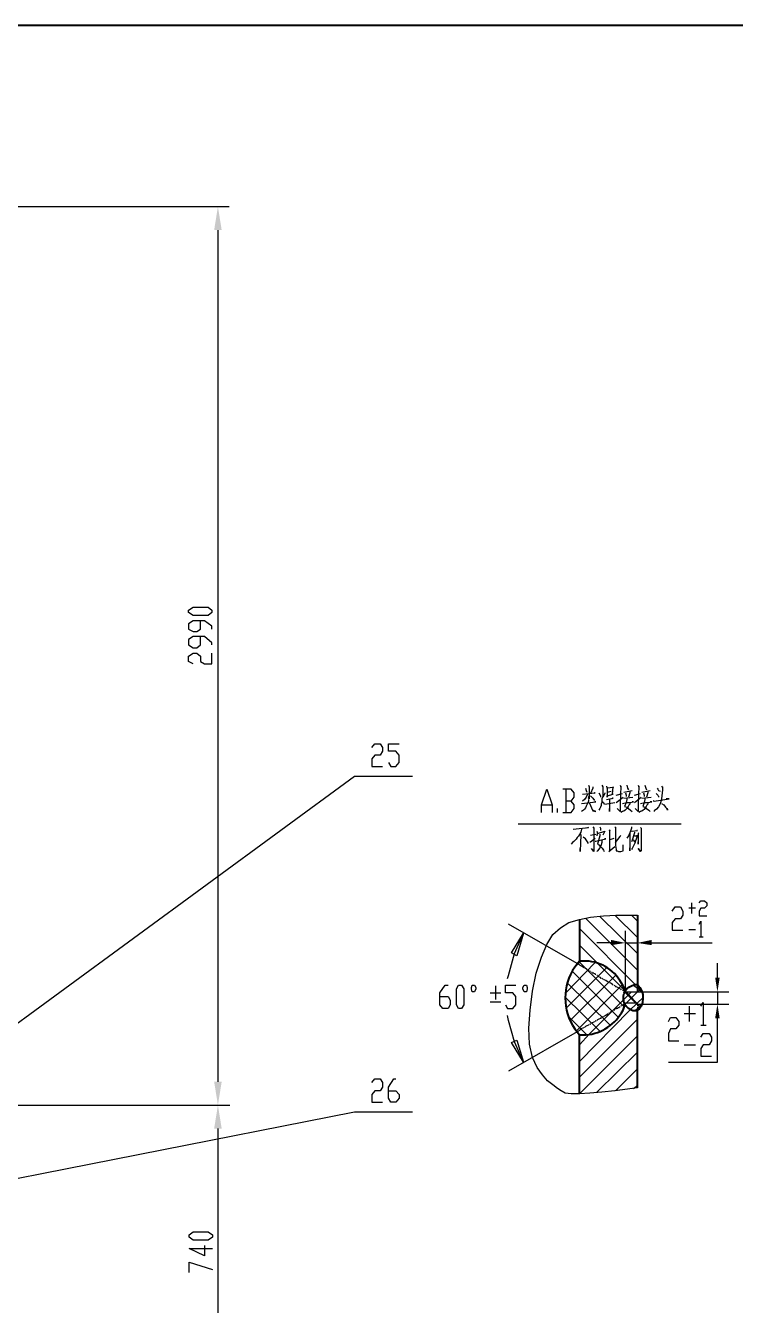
# Model space of a CAD drawing. Header units: millimetres. Extents: x 0 to 822, y 14 to 1153.
# Drawn here: x 376.8 to 546.1, y 847.9 to 1153.2 of the extents above; entities that cross this region are included whole.
import ezdxf

# ---------------------------------------------------------------- set-up
doc = ezdxf.new("R2010")
doc.units = ezdxf.units.MM
doc.layers.add('1', color=7, linetype='Continuous')

msp = doc.modelspace()

# ---------------------------------------------------------------- hatches: boundary and pattern name
h = msp.add_hatch(color=0)
h.dxf.hatch_style = 2
h.paths.add_polyline_path([(421.74, 1104.441732), (423.54, 1104.441732), (422.64, 1110.021732)])
h = msp.add_hatch(color=0)
h.dxf.hatch_style = 2
h.paths.add_polyline_path([(516.42, 935.061732), (516.42, 933.801732), (519.84, 934.341732)])
h = msp.add_hatch(color=0)
h.dxf.hatch_style = 2
h.paths.add_polyline_path([(526.14, 935.061732), (526.14, 933.801732), (522.72, 934.341732)])
h = msp.add_hatch(color=0)
h.dxf.hatch_style = 2
h.paths.add_polyline_path([(541.26, 926.061732), (542.34, 926.061732), (541.8, 922.641732)])
h = msp.add_hatch(color=0)
h.dxf.hatch_style = 2
h.paths.add_polyline_path([(541.26, 916.341732), (542.34, 916.341732), (541.8, 919.761732)])
h = msp.add_hatch(color=0)
h.dxf.hatch_style = 2
h.paths.add_polyline_path([(421.74, 901.221732), (423.54, 901.221732), (422.64, 895.641732)])
h = msp.add_hatch(color=0)
h.dxf.hatch_style = 2
h.paths.add_polyline_path([(421.74, 890.061732), (423.54, 890.061732), (422.64, 895.641732)])

# ---------------------------------------------------------------- linework, layer by layer
at = {"layer": '1', "color": 0, "lineweight": 40}
for points in [[(43.56, 14.721732), (819, 14.721732), (819, 1153.221732), (43.56, 1153.221732), (43.56, 14.721732)], [(522.72, 941.001732), (522.72, 924.441732)], [(522.72, 899.781732), (522.72, 918.141732)], [(508.86, 898.341732), (508.86, 912.381732)]]:
    msp.add_lwpolyline(points, dxfattribs=at)
at = {"layer": '1', "color": 0, "lineweight": 25}
for points in [[(254.16, 1110.021732), (425.34, 1110.021732)], [(422.64, 1104.441732), (422.64, 901.221732)], [(421.2, 1013.181732), (420.3, 1012.461732), (416.7, 1012.461732), (415.62, 1013.181732), (415.62, 1013.721732), (416.7, 1014.441732), (420.3, 1014.441732), (421.2, 1013.721732), (421.2, 1013.181732)], [(421.2, 1009.221732), (421.2, 1009.941732), (419.4, 1011.201732), (416.7, 1011.201732), (415.62, 1010.481732), (415.62, 1009.221732), (416.7, 1008.681732), (417.6, 1008.681732), (418.5, 1009.221732), (418.5, 1011.201732)], [(421.2, 1005.441732), (421.2, 1005.981732), (419.4, 1007.421732), (416.7, 1007.421732), (415.62, 1006.701732), (415.62, 1005.441732), (416.7, 1004.721732), (417.6, 1004.721732), (418.5, 1005.441732), (418.5, 1007.421732)], [(416.7, 1000.941732), (415.62, 1001.481732), (415.62, 1002.741732), (416.7, 1003.461732), (417.6, 1003.461732), (418.5, 1002.741732), (418.5, 1001.481732), (419.4, 1000.941732), (421.2, 1000.941732), (421.2, 1003.461732)], [(459.36, 980.961732), (460.08, 981.861732), (461.34, 981.861732), (461.88, 980.961732), (461.88, 980.061732), (461.34, 979.161732), (460.08, 979.161732), (459.36, 978.261732), (459.36, 976.461732), (461.88, 976.461732)], [(463.32, 977.361732), (463.86, 976.461732), (465.12, 976.461732), (465.84, 977.361732), (465.84, 979.161732), (465.12, 980.061732), (463.32, 980.061732), (463.32, 981.861732), (465.84, 981.861732)], [(332.1, 883.941732), (455.22, 974.121732)], [(455.22, 974.121732), (469.08, 974.121732)], [(510.3, 971.241732), (510.48, 970.701732), (510.66, 970.341732)], [(511.02, 971.961732), (511.2, 971.601732), (511.2, 968.721732), (511.02, 968.901732), (511.2, 969.441732)], [(512.1, 971.601732), (512.1, 971.241732), (511.56, 969.981732)], [(514.26, 971.961732), (514.44, 971.601732), (514.44, 971.421732), (514.44, 969.261732), (514.26, 968.721732), (514.26, 968.361732), (514.26, 967.821732), (514.08, 967.461732), (514.08, 967.101732), (513.9, 966.741732), (513.72, 966.381732), (513.54, 966.021732)], [(515.34, 971.781732), (515.52, 971.061732), (515.52, 969.081732), (515.52, 969.441732), (516.96, 969.801732), (516.78, 969.801732), (516.96, 971.601732), (516.96, 971.421732), (515.52, 971.241732)], [(518.58, 971.961732), (518.76, 971.601732), (518.76, 971.781732), (518.58, 967.641732), (518.58, 966.021732), (518.58, 965.661732), (517.86, 966.381732), (518.58, 965.661732)], [(520.2, 971.961732), (520.38, 971.241732), (520.56, 970.881732)], [(522.9, 971.961732), (523.08, 971.601732), (523.08, 971.781732), (522.9, 967.641732), (522.9, 966.021732), (522.9, 965.661732), (522.18, 966.381732), (522.9, 965.661732)], [(524.52, 971.961732), (524.7, 971.241732), (524.88, 970.881732)], [(527.4, 971.241732), (527.58, 971.061732), (527.76, 970.701732), (528.12, 970.521732)], [(499.86, 965.481732), (499.86, 967.281732), (501.12, 971.061732), (502.38, 967.281732), (502.38, 965.481732)], [(506.88, 968.181732), (507.6, 969.081732), (507.6, 970.161732), (506.88, 971.061732), (504.9, 971.061732)], [(504.9, 965.481732), (506.88, 965.481732), (507.6, 966.381732), (507.6, 967.281732), (506.88, 968.181732), (505.62, 968.181732)], [(505.62, 971.061732), (505.62, 965.481732)], [(509.58, 969.801732), (512.64, 970.161732), (512.46, 970.161732), (512.28, 969.981732)], [(510.84, 969.801732), (510.48, 969.081732), (510.12, 968.541732), (509.58, 968.181732)], [(511.56, 969.441732), (512.1, 968.901732), (512.46, 968.361732)], [(513.54, 970.161732), (513.9, 969.441732), (513.9, 969.261732), (513.9, 969.081732)], [(514.26, 968.181732), (514.62, 967.821732), (514.8, 967.461732)], [(514.98, 970.161732), (514.98, 969.981732), (514.44, 969.081732)], [(515.34, 968.541732), (516.96, 968.901732), (516.78, 968.901732), (516.6, 968.721732)], [(515.52, 970.341732), (516.42, 970.521732)], [(516.06, 968.721732), (516.06, 965.661732), (516.06, 966.021732), (516.06, 966.381732)], [(517.68, 969.621732), (519.12, 969.981732)], [(517.68, 967.821732), (519.3, 969.081732)], [(519.48, 970.341732), (521.46, 970.701732)], [(519.48, 968.901732), (521.64, 969.081732)], [(520.2, 968.901732), (520.2, 968.541732), (520.02, 967.821732), (519.66, 966.921732), (520.2, 966.741732), (520.56, 966.381732), (521.1, 966.021732), (521.46, 965.661732)], [(519.84, 970.161732), (520.02, 969.621732), (520.02, 969.261732)], [(520.92, 970.521732), (520.92, 970.161732), (520.56, 969.081732)], [(522, 969.621732), (523.44, 969.981732)], [(522, 967.821732), (523.62, 969.081732)], [(523.8, 970.341732), (525.78, 970.701732)], [(523.8, 968.901732), (525.96, 969.081732)], [(524.52, 968.901732), (524.52, 968.541732), (524.34, 967.821732), (523.98, 966.921732), (524.52, 966.741732), (524.88, 966.381732), (525.42, 966.021732), (525.78, 965.661732)], [(524.16, 970.161732), (524.34, 969.621732), (524.34, 969.261732)], [(525.24, 970.521732), (525.24, 970.161732), (524.88, 969.081732)], [(526.5, 968.361732), (526.68, 968.181732), (526.68, 968.181732), (530.28, 968.721732), (529.92, 968.721732), (529.56, 968.721732)], [(527.22, 969.981732), (527.58, 969.621732), (527.76, 969.261732), (527.94, 969.081732)], [(499.86, 967.281732), (502.38, 967.281732)], [(503.64, 965.481732), (503.64, 966.381732)], [(509.4, 967.641732), (512.82, 968.001732), (512.64, 968.001732), (512.1, 967.821732)], [(511.2, 967.821732), (512.1, 965.841732), (512.82, 965.661732), (512.1, 966.021732), (511.92, 966.201732)], [(514.98, 967.461732), (517.32, 967.821732)], [(519.12, 967.641732), (520.2, 967.821732), (520.92, 967.821732), (521.82, 968.001732), (521.64, 968.001732), (521.46, 968.001732)], [(523.44, 967.641732), (524.52, 967.821732), (525.24, 967.821732), (526.14, 968.001732), (525.96, 968.001732), (525.78, 968.001732)], [(528.48, 967.641732), (529.02, 967.281732), (529.38, 966.741732), (529.74, 966.381732), (529.92, 966.201732), (529.92, 966.021732), (529.74, 966.381732)], [(494.28, 962.781732), (533.16, 962.781732)], [(512.1, 962.061732), (512.28, 961.701732), (512.28, 961.881732), (512.28, 956.481732), (512.28, 956.301732), (512.28, 956.121732), (511.74, 956.841732), (512.28, 956.301732)], [(513.72, 962.061732), (513.9, 961.701732), (513.9, 961.341732), (513.9, 961.161732)], [(517.32, 962.061732), (517.68, 961.701732), (517.5, 961.701732), (517.5, 957.561732), (517.68, 956.661732), (517.68, 956.301732), (517.86, 956.301732), (518.22, 956.121732), (518.76, 956.121732), (519.3, 956.301732), (519.3, 956.301732), (519.3, 957.741732)], [(521.28, 962.061732), (521.28, 961.701732), (520.92, 960.621732), (520.56, 959.901732), (520.2, 959.361732)], [(507.42, 961.521732), (511.02, 961.881732), (511.02, 961.881732), (510.48, 961.701732)], [(509.04, 960.261732), (509.22, 960.081732), (509.04, 956.301732), (509.04, 956.121732), (509.04, 956.481732), (509.04, 956.841732)], [(511.02, 958.101732), (510.84, 958.461732), (510.3, 959.181732), (509.76, 959.541732)], [(511.38, 958.461732), (511.56, 958.461732), (512.64, 959.361732)], [(511.56, 960.081732), (512.82, 960.261732)], [(512.64, 958.641732), (512.82, 958.641732), (512.82, 958.641732), (515.16, 959.181732), (514.98, 959.181732), (514.8, 959.001732)], [(513, 960.981732), (513.18, 960.441732), (513, 960.081732), (513, 959.901732), (513, 959.901732)], [(513.18, 960.441732), (514.98, 960.981732), (514.98, 960.981732), (514.44, 960.081732)], [(515.88, 961.341732), (516.24, 961.161732), (516.06, 961.161732), (516.06, 956.301732), (515.88, 956.121732), (517.32, 957.381732)], [(516.24, 959.001732), (517.14, 959.361732)], [(517.5, 958.281732), (518.58, 959.721732), (518.76, 960.081732)], [(520.92, 960.621732), (520.92, 956.301732), (520.92, 956.481732), (520.92, 956.661732), (520.92, 957.021732)], [(521.28, 960.981732), (521.46, 960.981732), (522.72, 961.161732), (522.72, 961.161732), (522.54, 961.161732)], [(522, 960.801732), (522, 960.621732), (521.82, 959.901732), (521.64, 959.361732), (521.46, 958.821732), (521.28, 958.461732)], [(521.64, 959.001732), (521.82, 958.821732), (522, 958.461732)], [(523.44, 961.881732), (523.62, 961.701732), (523.62, 961.701732), (523.62, 956.661732), (523.62, 956.481732), (523.62, 956.301732), (523.44, 956.121732), (522.9, 956.841732), (523.44, 956.121732), (523.62, 956.301732)], [(522.9, 960.621732), (523.08, 960.441732), (522.9, 960.441732), (522.9, 957.921732), (522.9, 958.461732)], [(514.26, 958.821732), (514.26, 958.281732), (514.08, 957.741732), (513.9, 957.381732), (513.72, 957.021732), (513.18, 956.301732), (513, 956.121732)], [(535.68, 941.361732), (535.68, 943.881732)], [(537.48, 943.881732), (537.84, 944.421732), (538.74, 944.421732), (539.28, 943.881732), (539.28, 943.161732), (538.74, 942.621732), (537.84, 942.621732), (537.48, 941.901732), (537.48, 940.821732), (539.28, 940.821732)], [(522.72, 899.781732), (517.32, 899.061732), (514.26, 898.701732), (511.38, 898.521732), (508.86, 898.341732), (506.88, 898.341732), (505.44, 898.521732), (504.54, 899.061732), (503.64, 899.601732), (502.56, 900.501732), (501.3, 901.401732), (500.04, 902.841732), (498.78, 904.641732), (497.7, 906.981732), (496.98, 910.221732), (496.8, 914.001732), (497.16, 918.321732), (497.7, 922.821732), (498.6, 927.141732), (499.86, 930.921732), (501.12, 933.981732), (502.56, 936.321732), (504.36, 937.941732), (506.34, 939.201732), (508.86, 939.921732), (511.56, 940.461732), (514.62, 940.821732), (517.68, 941.001732), (520.38, 941.001732), (522.72, 941.001732)], [(513.72, 940.641732), (522.72, 931.821732)], [(517.32, 941.001732), (522.72, 935.601732)], [(521.28, 941.001732), (522.72, 939.561732)], [(531, 941.901732), (531.72, 942.981732), (532.98, 942.981732), (533.52, 941.901732), (533.52, 941.001732), (532.98, 940.101732), (531.72, 940.101732), (531, 939.201732), (531, 937.401732), (533.52, 937.401732)], [(536.58, 942.621732), (534.96, 942.621732)], [(508.86, 929.121732), (491.94, 938.841732)], [(508.86, 937.761732), (522.18, 924.441732)], [(510.3, 940.281732), (522.72, 927.861732)], [(534.96, 937.581732), (536.58, 937.581732)], [(537.48, 938.841732), (537.84, 939.561732), (537.84, 935.781732)], [(491.76, 925.881732), (491.94, 926.601732), (493.38, 931.821732), (495.54, 936.681732)], [(493.92, 931.281732), (492.66, 932.001732), (495.54, 936.681732), (493.92, 931.281732)], [(519.84, 922.641732), (519.84, 937.221732)], [(522.72, 922.641732), (522.72, 937.221732)], [(537.48, 935.781732), (538.38, 935.781732)], [(508.86, 933.801732), (513.18, 929.481732)], [(516.42, 934.341732), (513, 934.341732)], [(519.84, 934.341732), (522.72, 934.341732)], [(526.14, 934.341732), (540.54, 934.341732)], [(505.62, 922.461732), (512.64, 929.661732)], [(505.8, 918.861732), (515.34, 928.401732)], [(507.78, 928.581732), (509.22, 930.021732)], [(508.68, 930.021732), (519.66, 919.041732)], [(509.04, 928.941732), (508.86, 929.121732)], [(509.4, 928.761732), (509.04, 928.941732)], [(509.76, 928.581732), (509.4, 928.761732)], [(509.94, 928.401732), (509.76, 928.581732)], [(510.3, 928.221732), (510.12, 928.401732)], [(513.18, 929.481732), (519.84, 922.821732)], [(541.8, 926.061732), (541.8, 929.481732)], [(506.7, 915.801732), (517.5, 926.601732)], [(507.06, 927.681732), (518.22, 916.521732)], [(510.66, 928.041732), (510.48, 928.221732)], [(511.02, 927.861732), (510.66, 927.861732)], [(511.2, 927.681732), (511.02, 927.681732)], [(511.56, 927.501732), (511.38, 927.501732)], [(511.92, 927.321732), (511.74, 927.321732)], [(512.28, 927.141732), (511.92, 927.141732)], [(512.64, 926.961732), (512.28, 926.961732)], [(512.82, 926.781732), (512.64, 926.781732)], [(513.18, 926.601732), (513, 926.601732)], [(513.54, 926.241732), (513.36, 926.421732)], [(513.9, 926.061732), (513.54, 926.241732)], [(514.08, 925.881732), (513.9, 926.061732)], [(514.44, 925.701732), (514.26, 925.881732)], [(514.8, 925.521732), (514.62, 925.701732)], [(515.16, 925.341732), (514.8, 925.521732)], [(515.52, 925.161732), (515.16, 925.341732)], [(475.56, 921.561732), (477.54, 921.561732), (478.08, 920.661732), (478.08, 919.581732), (477.54, 918.681732), (476.28, 918.681732), (475.56, 919.581732), (475.56, 922.461732), (476.82, 924.261732), (477.54, 924.261732)], [(480.06, 918.681732), (479.52, 919.581732), (479.52, 923.361732), (480.06, 924.261732), (480.78, 924.261732), (481.32, 923.361732), (481.32, 919.581732), (480.78, 918.681732), (480.06, 918.681732)], [(483.84, 924.261732), (484.2, 923.721732), (484.2, 923.361732), (483.84, 922.641732), (483.3, 922.641732), (483.12, 923.361732), (483.12, 923.721732), (483.3, 924.261732), (483.84, 924.261732)], [(487.62, 922.461732), (490.14, 922.461732)], [(488.88, 924.081732), (488.88, 920.841732)], [(491.22, 919.581732), (491.76, 918.681732), (493.02, 918.681732), (493.74, 919.581732), (493.74, 921.561732), (493.02, 922.461732), (491.22, 922.461732), (491.22, 924.261732), (493.74, 924.261732)], [(496.26, 924.261732), (496.44, 923.721732), (496.44, 923.361732), (496.26, 922.641732), (495.72, 922.641732), (495.36, 923.361732), (495.36, 923.721732), (495.72, 924.261732), (496.26, 924.261732)], [(505.98, 924.801732), (516.24, 914.721732)], [(508.14, 913.281732), (519.12, 924.441732)], [(511.2, 912.561732), (521.28, 922.641732)], [(515.7, 924.981732), (515.52, 925.161732)], [(516.06, 924.801732), (515.88, 924.981732)], [(516.42, 924.621732), (516.24, 924.801732)], [(516.78, 924.441732), (516.42, 924.621732)], [(516.96, 924.261732), (516.78, 924.441732)], [(517.32, 924.081732), (517.14, 924.261732)], [(517.68, 923.901732), (517.5, 924.081732)], [(518.04, 923.721732), (517.68, 923.901732)], [(518.4, 923.541732), (518.04, 923.721732)], [(518.58, 923.361732), (518.4, 923.541732)], [(518.94, 923.181732), (518.76, 923.361732)], [(519.3, 923.001732), (519.12, 923.181732)], [(519.66, 922.821732), (519.3, 923.001732)], [(519.84, 922.641732), (519.66, 922.821732)], [(519.66, 922.641732), (523.44, 918.861732)], [(519.84, 922.641732), (520.2, 922.641732)], [(520.02, 919.941732), (523.44, 923.361732)], [(520.02, 922.641732), (523.44, 919.041732)], [(520.2, 922.641732), (520.56, 922.641732)], [(520.56, 922.641732), (520.92, 922.641732)], [(520.92, 922.641732), (521.28, 922.641732)], [(521.28, 922.641732), (521.64, 922.641732)], [(521.64, 922.641732), (522, 922.641732)], [(521.82, 924.261732), (522.72, 923.541732), (523.62, 922.641732), (523.98, 922.281732)], [(522, 922.641732), (522.36, 922.641732)], [(522.36, 922.641732), (522.72, 922.641732)], [(522.72, 924.081732), (522.72, 924.441732)], [(522.72, 923.901732), (522.9, 924.261732)], [(522.72, 923.721732), (522.72, 924.081732)], [(522.72, 923.901732), (523.8, 922.821732)], [(522.72, 923.361732), (522.72, 923.721732)], [(522.72, 923.001732), (522.72, 923.361732)], [(522.72, 922.641732), (522.72, 923.001732)], [(522.72, 922.641732), (544.5, 922.641732)], [(541.8, 922.641732), (541.8, 919.761732)], [(487.62, 920.301732), (490.14, 920.301732)], [(505.44, 921.381732), (513.72, 913.281732)], [(518.94, 919.401732), (518.76, 919.221732)], [(519.3, 919.581732), (519.12, 919.401732)], [(519.66, 919.761732), (519.3, 919.581732)], [(519.84, 919.941732), (519.66, 919.761732)], [(520.2, 919.941732), (519.84, 919.941732)], [(520.56, 919.941732), (520.2, 919.941732)], [(520.92, 919.941732), (520.56, 919.941732)], [(520.92, 918.321732), (524.16, 921.381732)], [(521.28, 919.941732), (520.92, 919.941732)], [(521.64, 919.941732), (521.28, 919.941732)], [(522, 919.941732), (521.64, 919.941732)], [(522.36, 919.941732), (522, 919.941732)], [(522, 918.141732), (522.72, 918.681732), (523.8, 919.761732)], [(522.72, 919.941732), (522.36, 919.941732)], [(522.72, 919.761732), (544.5, 919.761732)], [(522.72, 919.761732), (522.72, 919.581732)], [(522.72, 919.401732), (522.72, 919.221732)], [(535.14, 915.621732), (535.14, 919.221732)], [(537.84, 919.221732), (538.38, 920.121732), (538.38, 914.721732)], [(495.54, 905.901732), (493.38, 910.761732), (491.94, 915.801732), (491.76, 917.061732)], [(506.34, 916.701732), (510.66, 912.381732)], [(508.86, 906.081732), (520.92, 918.321732)], [(508.86, 902.301732), (522.72, 916.161732)], [(513.54, 916.161732), (513.18, 915.981732)], [(513.9, 916.341732), (513.54, 916.161732)], [(514.08, 916.521732), (513.9, 916.341732)], [(514.44, 916.701732), (514.26, 916.521732)], [(514.8, 916.881732), (514.62, 916.701732)], [(515.16, 917.061732), (514.8, 916.881732)], [(515.52, 917.241732), (515.16, 917.061732)], [(515.7, 917.421732), (515.52, 917.241732)], [(516.06, 917.601732), (515.88, 917.601732)], [(516.42, 917.781732), (516.24, 917.781732)], [(516.78, 917.961732), (516.42, 917.961732)], [(516.96, 918.141732), (516.78, 918.141732)], [(517.32, 918.321732), (517.14, 918.321732)], [(517.68, 918.501732), (517.5, 918.501732)], [(518.04, 918.681732), (517.68, 918.681732)], [(518.4, 918.861732), (518.04, 918.861732)], [(518.58, 919.041732), (518.4, 919.041732)], [(522.72, 919.041732), (522.72, 918.861732)], [(522.72, 918.681732), (522.72, 918.501732)], [(522.72, 918.321732), (522.72, 918.141732)], [(530.1, 915.621732), (530.64, 916.521732), (531.9, 916.521732), (532.62, 915.621732), (532.62, 914.721732), (531.9, 913.821732), (530.64, 913.821732), (530.1, 912.741732), (530.1, 910.941732), (532.62, 910.941732)], [(530.1, 905.901732), (541.8, 905.901732), (541.8, 916.341732)], [(536.58, 917.421732), (533.88, 917.421732)], [(508.86, 913.461732), (491.94, 903.741732)], [(509.04, 913.641732), (508.86, 913.461732)], [(509.4, 913.821732), (509.04, 913.641732)], [(509.58, 914.001732), (509.4, 913.821732)], [(509.94, 914.181732), (509.76, 914.001732)], [(510.3, 914.361732), (510.12, 914.181732)], [(510.66, 914.541732), (510.3, 914.361732)], [(511.02, 914.721732), (510.66, 914.541732)], [(511.2, 914.901732), (511.02, 914.721732)], [(511.56, 915.081732), (511.38, 914.901732)], [(511.92, 915.261732), (511.74, 915.081732)], [(512.28, 915.441732), (511.92, 915.261732)], [(512.46, 915.621732), (512.28, 915.441732)], [(512.82, 915.801732), (512.64, 915.621732)], [(513.18, 915.981732), (513, 915.801732)], [(537.84, 914.721732), (539.1, 914.721732)], [(492.66, 910.581732), (493.92, 911.121732), (495.54, 905.901732), (492.66, 910.581732)], [(508.86, 910.041732), (511.2, 912.561732)], [(508.86, 898.341732), (522.72, 912.201732)], [(533.88, 910.041732), (536.58, 910.041732)], [(537.84, 911.841732), (538.38, 912.741732), (539.82, 912.741732), (540.36, 911.841732), (540.36, 910.941732), (539.82, 910.041732), (538.38, 910.041732), (537.84, 909.141732), (537.84, 907.341732), (540.36, 907.341732)], [(513, 898.701732), (522.72, 908.241732)], [(517.5, 899.061732), (522.72, 904.281732)], [(459.36, 901.041732), (460.08, 901.941732), (461.34, 901.941732), (461.88, 901.041732), (461.88, 899.961732), (461.34, 899.061732), (460.08, 899.061732), (459.36, 898.161732), (459.36, 896.361732), (461.88, 896.361732)], [(463.32, 899.061732), (465.12, 899.061732), (465.84, 898.161732), (465.84, 897.261732), (465.12, 896.361732), (463.86, 896.361732), (463.32, 897.261732), (463.32, 899.961732), (464.58, 901.941732), (465.12, 901.941732)], [(521.82, 899.601732), (522.72, 900.321732)], [(266.04, 895.641732), (425.52, 895.641732)], [(286.38, 895.641732), (425.34, 895.641732)], [(351.9, 873.681732), (455.22, 894.021732)], [(455.22, 894.021732), (469.08, 894.021732)], [(422.64, 890.061732), (422.64, 830.841732)], [(421.38, 864.141732), (420.3, 863.421732), (416.7, 863.421732), (415.8, 864.141732), (415.8, 864.681732), (416.7, 865.401732), (420.3, 865.401732), (421.38, 864.681732), (421.38, 864.141732)], [(419.4, 862.161732), (419.4, 859.641732), (415.8, 861.441732), (421.38, 861.441732)], [(415.8, 855.681732), (415.8, 858.201732), (421.38, 856.401732)]]:
    msp.add_lwpolyline(points, dxfattribs=at)
for points, knots in [([(528.48, 971.781732), (528.48, 971.781732), (528.66, 971.421732), (528.66, 971.421732), (528.66, 971.421732), (528.66, 971.601732), (528.66, 971.601732), (528.66, 971.601732), (528.66, 970.881732), (528.66, 970.881732), (528.48, 968.901732), (528.48, 966.921732), (526.68, 965.841732), (526.68, 965.841732), (526.68, 965.661732), (526.68, 965.661732)], [0, 0, 0, 0, 1, 1, 1, 2, 2, 2, 3, 3, 3, 4, 4, 4, 5, 5, 5, 5]), ([(511.02, 968.541732), (511.02, 968.541732), (511.02, 968.181732), (511.02, 968.181732), (510.84, 967.641732), (510.3, 966.201732), (509.58, 965.841732), (509.58, 965.841732), (509.4, 965.661732), (509.4, 965.661732)], [0, 0, 0, 0, 1, 1, 1, 2, 2, 2, 3, 3, 3, 3]), ([(520.92, 967.821732), (520.92, 967.821732), (520.92, 967.461732), (520.92, 967.461732), (520.2, 966.741732), (520.2, 966.021732), (519.12, 965.661732), (519.12, 965.661732), (518.76, 965.481732), (518.76, 965.481732)], [0, 0, 0, 0, 1, 1, 1, 2, 2, 2, 3, 3, 3, 3]), ([(525.24, 967.821732), (525.24, 967.821732), (525.24, 967.461732), (525.24, 967.461732), (524.52, 966.741732), (524.52, 966.021732), (523.44, 965.661732), (523.44, 965.661732), (523.08, 965.481732), (523.08, 965.481732)], [0, 0, 0, 0, 1, 1, 1, 2, 2, 2, 3, 3, 3, 3]), ([(509.4, 961.521732), (509.4, 961.521732), (509.22, 960.801732), (509.22, 960.801732), (508.86, 960.081732), (507.96, 958.821732), (507.24, 958.281732), (507.24, 958.281732), (506.88, 957.921732), (506.88, 957.921732)], [0, 0, 0, 0, 1, 1, 1, 2, 2, 2, 3, 3, 3, 3]), ([(513.72, 960.261732), (513.72, 960.261732), (513.72, 959.901732), (513.72, 959.901732), (513.72, 959.901732), (513.18, 957.921732), (513.18, 957.921732), (513.18, 957.921732), (513.54, 957.741732), (513.54, 957.741732), (514.08, 957.021732), (514.08, 957.381732), (514.62, 956.481732), (514.62, 956.481732), (514.8, 956.121732), (514.8, 956.121732)], [0, 0, 0, 0, 1, 1, 1, 2, 2, 2, 3, 3, 3, 4, 4, 4, 5, 5, 5, 5]), ([(522, 959.901732), (522, 959.901732), (522.72, 959.901732), (522.72, 959.901732), (522.72, 959.901732), (522.54, 960.081732), (522.54, 960.081732), (522.54, 960.081732), (522.54, 959.541732), (522.54, 959.541732), (522.18, 958.281732), (522, 957.921732), (521.46, 956.841732), (521.46, 956.841732), (521.28, 956.661732), (521.28, 956.661732)], [0, 0, 0, 0, 1, 1, 1, 2, 2, 2, 3, 3, 3, 4, 4, 4, 5, 5, 5, 5])]:
    msp.add_open_spline(points, degree=3, knots=knots, dxfattribs=at)
at = {"layer": '1', "color": 0, "lineweight": 40}
for points, knots in [([(508.86, 939.921732), (508.86, 939.921732), (508.86, 930.021732), (508.86, 930.021732), (508.86, 930.021732), (507.78, 928.581732), (507.78, 928.581732), (504.72, 924.081732), (504.72, 918.321732), (507.78, 913.821732), (507.78, 913.821732), (508.86, 912.381732), (508.86, 912.381732)], [0, 0, 0, 0, 1, 1, 1, 2, 2, 2, 3, 3, 3, 4, 4, 4, 4]), ([(519.84, 922.641732), (519.84, 922.641732), (519.3, 924.081732), (519.3, 924.081732), (517.5, 927.681732), (514.26, 929.841732), (510.48, 930.021732), (510.48, 930.021732), (508.86, 930.021732), (508.86, 930.021732)], [0, 0, 0, 0, 1, 1, 1, 2, 2, 2, 3, 3, 3, 3]), ([(522.72, 924.441732), (522.72, 924.441732), (522, 924.441732), (522, 924.441732), (522, 924.441732), (521.28, 924.081732), (521.28, 924.081732), (519.48, 923.541732), (518.94, 921.381732), (519.66, 919.761732), (519.66, 919.761732), (520.02, 919.221732), (520.02, 919.221732), (520.02, 919.221732), (520.56, 918.681732), (520.56, 918.681732), (523.62, 916.521732), (524.52, 921.021732), (523.8, 922.821732), (523.8, 922.821732), (523.26, 923.721732), (523.26, 923.721732), (523.26, 923.721732), (522.72, 924.441732), (522.72, 924.441732)], [0, 0, 0, 0, 1, 1, 1, 2, 2, 2, 3, 3, 3, 4, 4, 4, 5, 5, 5, 6, 6, 6, 7, 7, 7, 8, 8, 8, 8]), ([(508.86, 912.381732), (508.86, 912.381732), (510.48, 912.381732), (510.48, 912.381732), (514.26, 912.741732), (517.5, 914.901732), (519.3, 918.321732), (519.3, 918.321732), (519.84, 919.941732), (519.84, 919.941732)], [0, 0, 0, 0, 1, 1, 1, 2, 2, 2, 3, 3, 3, 3])]:
    msp.add_open_spline(points, degree=3, knots=knots, dxfattribs=at)

doc.saveas('drawing.dxf')
